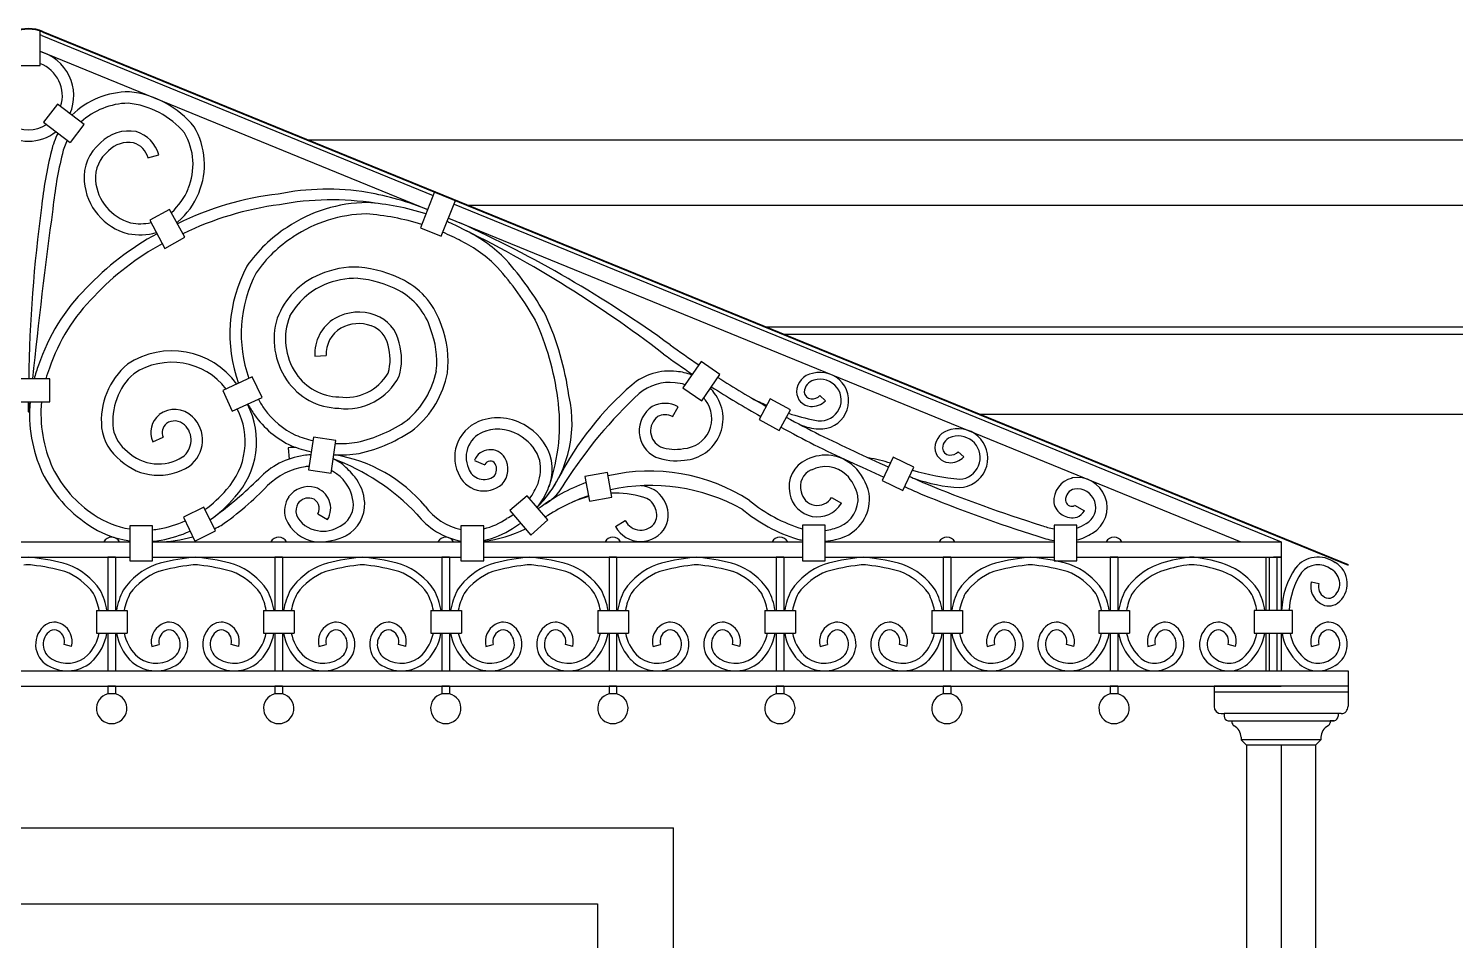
# Model space of a CAD drawing. Header units: millimetres. Extents: x 60 to 102290, y 34 to 65730.
# Drawn here: x 26625 to 28504, y 54474 to 55675 of the extents above; entities that cross this region are included whole.
import ezdxf

# ---------------------------------------------------------------- set-up
doc = ezdxf.new("R2010")
doc.units = ezdxf.units.MM

msp = doc.modelspace()

# ---------------------------------------------------------------- linework, layer by layer
at = {"ltscale": 4}
for p, q in [((26640.3, 55626.2), (26640.3, 55671.7)), ((26642.6, 55665.6), (27158, 55455)), ((26640.3, 55644.9), (27150.7, 55436.4)), ((26610.3, 55626.2), (26640.3, 55626.2)), ((26663.3, 55575.4), (26645.1, 55551.5)), ((26698.3, 55548.5), (26663.3, 55575.4)), ((26645.1, 55551.5), (26680.2, 55524.8)), ((26680.3, 55524.8), (26698.3, 55548.5)), ((26782.5, 55504.5), (26796.9, 55508.4)), ((27159.8, 55459.7), (27141.4, 55412.3)), ((27187.5, 55448.3), (27159.8, 55459.7)), ((27168.7, 55401.4), (27187.5, 55448.3)), ((27185.7, 55443.7), (28274.8, 54998.7)), ((26811, 55436.7), (26784.8, 55422.6)), ((26784.8, 55422.6), (26804.5, 55385.3)), ((26831, 55399.9), (26811, 55436.7)), ((27178.2, 55425.1), (28221.9, 54998.7)), ((26804.5, 55385.3), (26831, 55399.9)), ((27141.4, 55412.3), (27168.7, 55401.4)), ((27002.4, 55243.2), (27017.3, 55244.1)), ((27511, 55236.3), (27487, 55201.7)), ((27535.6, 55219.3), (27511, 55236.3)), ((26653.2, 55213.4), (26597.2, 55213.4)), ((26653.2, 55183.4), (26653.2, 55213.4)), ((26919.8, 55216), (26881, 55197.9)), ((26932.8, 55188.7), (26919.8, 55216)), ((27511.7, 55184.7), (27535.6, 55219.3)), ((26881, 55197.9), (26893.5, 55170.9)), ((27487, 55201.7), (27511.7, 55184.7)), ((26597.2, 55183.4), (26653.2, 55183.4)), ((26893.5, 55170.9), (26932.8, 55188.7)), ((27473.4, 55163.6), (27480.6, 55176.8)), ((27602.1, 55187.1), (27587.3, 55159.7)), ((27628.5, 55172.8), (27602.1, 55187.1)), ((27667.5, 55191.5), (27674.7, 55184.6)), ((26625.3, 55170), (26624.7, 55170)), ((26625.3, 55170), (26625.9, 55170)), ((27587.3, 55159.7), (27613.6, 55145.5)), ((27613.6, 55145.5), (27628.5, 55172.8)), ((26788.7, 55130.6), (26802.5, 55136.7)), ((27000.4, 55136.8), (26993.9, 55093.6)), ((27030.1, 55132.4), (27000.4, 55136.8)), ((26967.3, 55122.8), (26968.4, 55107.8)), ((27023.6, 55089.2), (27030.1, 55132.4)), ((27212.3, 55106.1), (27226.1, 55100.4)), ((27764.1, 55110.2), (27749.4, 55079.4)), ((27791.2, 55097.3), (27764.1, 55110.2)), ((27849.6, 55117.5), (27856.8, 55110.6)), ((26993.9, 55093.6), (27023.6, 55089.2)), ((27387.5, 55090.1), (27358, 55084.8)), ((27358, 55084.8), (27363.8, 55052.2)), ((27393.3, 55057.5), (27387.5, 55090.1)), ((27776.5, 55066.5), (27791.2, 55097.3)), ((27749.4, 55079.4), (27776.5, 55066.5)), ((26856, 55044.3), (26829.2, 55031.3)), ((26871.4, 55013.1), (26856, 55044.3)), ((27281.8, 55059.3), (27259.2, 55039.9)), ((27309.2, 55027.6), (27281.8, 55059.3)), ((27363.8, 55052.2), (27393.3, 55057.5)), ((27682.8, 55057.3), (27695.7, 55049.6)), ((28002.7, 55046.9), (28015.7, 55039.4)), ((26829.2, 55031.3), (26844.3, 54999.6)), ((27006.2, 55035.8), (27019, 55028)), ((27259.2, 55039.9), (27286.5, 55007.7)), ((27286.5, 55007.7), (27309.2, 55027.6)), ((27398.3, 55019), (27411, 55026.8)), ((26758.5, 55019.8), (26758.5, 54973.7)), ((26788.5, 55019.8), (26758.5, 55019.8)), ((26788.5, 54973.7), (26788.5, 55019.8)), ((26844.3, 54999.6), (26871.4, 55013.1)), ((27194.7, 55019.8), (27194.7, 54973.7)), ((27224.7, 55019.8), (27194.7, 55019.8)), ((27224.7, 54973.7), (27224.7, 55019.8)), ((27644.4, 55020.9), (27644.4, 54973.8)), ((27674.4, 55020.9), (27644.4, 55020.9)), ((27674.4, 54973.8), (27674.4, 55020.9)), ((27975.7, 55020.8), (27975.7, 54973.7)), ((28005.7, 55020.8), (27975.7, 55020.8)), ((28005.7, 54973.7), (28005.7, 55020.8)), ((26492, 54998.7), (26758.5, 54998.7)), ((26788.5, 54998.7), (27194.7, 54998.7)), ((27224.7, 54998.7), (27644.6, 54998.7)), ((27674.4, 54998.7), (27975.7, 54998.7)), ((28005.7, 54998.7), (28274.8, 54998.7)), ((28274.8, 54998.7), (28274.8, 54978.7)), ((26492, 54978.7), (26758.5, 54978.7)), ((26758.5, 54973.7), (26788.5, 54973.7)), ((26788.5, 54978.7), (27194.7, 54978.7)), ((27194.7, 54973.7), (27224.7, 54973.7)), ((27224.7, 54978.7), (27644.6, 54978.7)), ((27644.4, 54973.8), (27674.4, 54973.8)), ((27674.4, 54978.7), (27975.7, 54978.7)), ((27975.7, 54973.7), (28005.7, 54973.7)), ((28005.7, 54978.7), (28274.8, 54978.7)), ((28259.6, 54908.3), (28259.6, 54978.7)), ((28269.8, 54908.3), (28269.8, 54978.7)), ((28362.9, 54968.1), (28362.9, 54968.9)), ((28314.6, 54946.3), (28324.3, 54943.9)), ((26714.8, 54908.3), (26755.2, 54908.3)), ((26714.8, 54908.3), (26714.8, 54878.3)), ((26755.2, 54908.3), (26755.2, 54878.3)), ((26934.8, 54908.3), (26934.8, 54878.3)), ((26934.8, 54908.3), (26975.2, 54908.3)), ((26975.2, 54908.3), (26975.2, 54878.3)), ((27154.8, 54908.3), (27154.8, 54878.3)), ((27154.8, 54908.3), (27195.2, 54908.3)), ((27195.2, 54908.3), (27195.2, 54878.3)), ((27374.8, 54908.3), (27374.8, 54878.3)), ((27374.8, 54908.3), (27415.2, 54908.3)), ((27415.2, 54908.3), (27415.2, 54878.3)), ((27594.8, 54908.3), (27594.8, 54878.3)), ((27594.8, 54908.3), (27635.2, 54908.3)), ((27635.2, 54908.3), (27635.2, 54878.3)), ((27814.8, 54908.3), (27814.8, 54878.3)), ((27814.8, 54908.3), (27855.2, 54908.3)), ((27855.2, 54908.3), (27855.2, 54878.3)), ((28034.9, 54908.3), (28034.9, 54878.3)), ((28034.9, 54908.3), (28075.2, 54908.3)), ((28075.2, 54908.3), (28075.2, 54878.3)), ((28289.8, 54908.3), (28239.5, 54908.3)), ((28239.5, 54908.3), (28239.5, 54878.3)), ((28289.8, 54878.3), (28289.8, 54908.3)), ((26714.8, 54878.3), (26755.2, 54878.3)), ((26934.8, 54878.3), (26975.2, 54878.3)), ((27154.8, 54878.3), (27195.2, 54878.3)), ((27374.8, 54878.3), (27415.2, 54878.3)), ((27594.8, 54878.3), (27635.2, 54878.3)), ((27814.8, 54878.3), (27855.2, 54878.3)), ((28034.9, 54878.3), (28075.2, 54878.3)), ((28239.5, 54878.3), (28289.8, 54878.3)), ((28259.6, 54828.7), (28259.6, 54878.3)), ((28269.8, 54828.7), (28269.8, 54878.3)), ((26681.9, 54861.1), (26672.2, 54863.5)), ((26787.6, 54861.1), (26797.3, 54863.5)), ((26901.9, 54861.1), (26892.2, 54863.5)), ((27007.6, 54861.1), (27017.3, 54863.5)), ((27121.9, 54861.1), (27112.2, 54863.5)), ((27227.6, 54861.1), (27237.3, 54863.5)), ((27341.9, 54861.1), (27332.2, 54863.5)), ((27447.6, 54861.1), (27457.3, 54863.5)), ((27561.9, 54861.1), (27552.2, 54863.5)), ((27667.6, 54861.1), (27677.3, 54863.5)), ((27781.9, 54861.1), (27772.2, 54863.5)), ((27887.6, 54861.1), (27897.3, 54863.5)), ((28001.9, 54861.1), (27992.2, 54863.5)), ((28099.4, 54861.1), (28109.1, 54863.5)), ((28214.9, 54861.1), (28205.2, 54863.5)), ((28314.6, 54861.1), (28324.3, 54863.5)), ((28186.6, 54801.2), (28295.7, 54801.2)), ((28295.7, 54801.2), (28362.9, 54801.2)), ((28337, 54772.5), (28199.6, 54772.5)), ((28210.1, 54763.1), (28344.5, 54763.1)), ((28349.9, 54772.5), (28337, 54772.5)), ((28327.3, 54737.8), (28222.2, 54737.8)), ((28320.1, 54730.9), (28229.4, 54730.9)), ((28274.7, 54730.9), (28274.8, 54436.7)), ((28327.3, 54737.8), (28323.5, 54737.8))]:
    msp.add_line(p, q, dxfattribs=at)
at = {"ltscale": 100}
for p, q in [((26644.2, 55671.2), (28362.9, 54968.9)), ((26644.2, 55670.3), (28362.9, 54968.1)), ((26993.9, 55528.3), (30983.8, 55528.3)), ((27205, 55442.1), (30983.8, 55442.1)), ((27596.6, 55282.1), (30983.8, 55282.1)), ((27596.6, 55282.1), (30983.8, 55282.1)), ((30983.8, 55272), (27621.1, 55272)), ((27878.1, 55167), (30983.8, 55167)), ((24886.6, 54828.7), (28362.9, 54828.7)), ((28362.9, 54828.7), (28362.9, 54808.7)), ((24974.7, 54808.7), (28274.8, 54808.7)), ((28362.9, 54808.7), (28186.6, 54808.7)), ((28186.6, 54808.7), (28186.6, 54782.2)), ((28362.9, 54808.7), (28362.9, 54782.2)), ((28195.8, 54772.5), (28199.6, 54772.5)), ((28199.6, 54772.5), (28199.6, 54769)), ((28204.8, 54763.1), (28210.1, 54763.1)), ((28210.1, 54763.1), (28210.1, 54760.5)), ((28344.7, 54763.1), (28339.4, 54763.1)), ((28339.4, 54763.1), (28339.4, 54760.5)), ((28344.7, 54763.1), (28344.5, 54763.1)), ((28353.7, 54772.5), (28349.9, 54772.5)), ((28349.9, 54772.5), (28349.9, 54769)), ((28222.2, 54741.3), (28222.2, 54737.8)), ((28222.2, 54739.6), (28222.2, 54737.8)), ((28222.2, 54737.8), (28229.4, 54730.9)), ((28229.4, 54730.9), (28229.4, 54431.4)), ((28327.3, 54737.8), (28320.1, 54730.9)), ((28320.1, 54730.9), (28320.1, 54431.4)), ((28327.3, 54741.3), (28327.3, 54737.8)), ((28327.3, 54739.6), (28327.3, 54737.8)), ((25774.7, 54622), (27474.7, 54622)), ((27474.7, 52122), (27474.7, 54622))]:
    msp.add_line(p, q, dxfattribs=at)
at = {"ltscale": 4, "extrusion": (1, 0, 0)}
for p, q in [((26729.7, 54978.7), (26729.7, 54908.3)), ((26739.7, 54978.7), (26739.7, 54908.3)), ((26949.7, 54978.7), (26949.7, 54908.3)), ((26959.7, 54978.7), (26959.7, 54908.3)), ((27169.7, 54978.7), (27169.7, 54908.3)), ((27179.7, 54978.7), (27179.7, 54908.3)), ((27389.7, 54978.7), (27389.7, 54908.3)), ((27399.7, 54978.7), (27399.7, 54908.3)), ((27609.7, 54978.7), (27609.7, 54908.3)), ((27619.7, 54978.7), (27619.7, 54908.3)), ((27829.7, 54978.7), (27829.7, 54908.3)), ((27839.7, 54978.7), (27839.7, 54908.3)), ((28049.8, 54978.7), (28049.8, 54908.3)), ((28059.8, 54978.7), (28059.8, 54908.3)), ((28254.8, 54978.7), (28254.8, 54917.9)), ((28274.8, 54978.7), (28274.8, 54917.9)), ((28254.8, 54917.9), (28254.8, 54908.3)), ((28274.8, 54917.9), (28274.8, 54908.3)), ((26729.7, 54878.3), (26729.7, 54828.7)), ((26739.7, 54878.3), (26739.7, 54828.7)), ((26949.7, 54878.3), (26949.7, 54828.7)), ((26959.7, 54878.3), (26959.7, 54828.7)), ((27169.7, 54878.3), (27169.7, 54828.7)), ((27179.7, 54878.3), (27179.7, 54828.7)), ((27389.7, 54878.3), (27389.7, 54828.7)), ((27399.7, 54878.3), (27399.7, 54828.7)), ((27609.7, 54878.3), (27609.7, 54828.7)), ((27619.7, 54878.3), (27619.7, 54828.7)), ((27829.7, 54878.3), (27829.7, 54828.7)), ((27839.7, 54878.3), (27839.7, 54828.7)), ((28049.8, 54878.3), (28049.8, 54828.7)), ((28059.8, 54878.3), (28059.8, 54828.7)), ((28254.8, 54878.3), (28254.8, 54828.7)), ((28274.8, 54878.3), (28274.8, 54828.7)), ((26729.7, 54808.7), (26729.7, 54798.7)), ((26739.7, 54808.7), (26739.7, 54798.7)), ((26949.7, 54808.7), (26949.7, 54798.7)), ((26959.7, 54808.7), (26959.7, 54798.7))]:
    msp.add_line(p, q, dxfattribs=at)
at = {"ltscale": 4, "extrusion": (0, 1, 0)}
for p, q in [((26739.7, 54978.7), (26729.7, 54978.7)), ((26959.7, 54978.7), (26949.7, 54978.7)), ((27179.7, 54978.7), (27169.7, 54978.7)), ((27399.7, 54978.7), (27389.7, 54978.7)), ((27619.7, 54978.7), (27609.7, 54978.7)), ((27839.7, 54978.7), (27829.7, 54978.7)), ((28059.8, 54978.7), (28049.8, 54978.7)), ((28274.8, 54978.7), (28264.8, 54978.7)), ((26739.7, 54808.7), (26729.7, 54808.7)), ((26739.7, 54798.7), (26729.7, 54798.7)), ((26959.7, 54808.7), (26949.7, 54808.7)), ((26959.7, 54798.7), (26949.7, 54798.7))]:
    msp.add_line(p, q, dxfattribs=at)
at = {"ltscale": 50}
for p, q in [((25874.7, 54522), (27374.7, 54522)), ((27374.7, 54522), (27374.7, 52122))]:
    msp.add_line(p, q, dxfattribs=at)
at = {"ltscale": 4, "extrusion": (1, 0, 0)}
for elevation in [27169.7, 27179.7, 27389.7, 27399.7, 27609.7, 27619.7, 27829.7, 27839.7, 28049.8, 28059.8]:
    msp.add_lwpolyline([(54808.7, 0), (54798.7, 0)], dxfattribs=dict(at, elevation=elevation))
at = {"ltscale": 4, "extrusion": (0, 1, 0)}
for points, elevation in [([(-27179.7, 0), (-27169.7, 0)], 54808.7), ([(-27179.7, 0), (-27169.7, 0)], 54798.7), ([(-27399.7, 0), (-27389.7, 0)], 54808.7), ([(-27399.7, 0), (-27389.7, 0)], 54798.7), ([(-27619.7, 0), (-27609.7, 0)], 54808.7), ([(-27619.7, 0), (-27609.7, 0)], 54798.7), ([(-27839.7, 0), (-27829.7, 0)], 54808.7), ([(-27839.7, 0), (-27829.7, 0)], 54798.7), ([(-28059.8, 0), (-28049.8, 0)], 54808.7), ([(-28059.8, 0), (-28049.8, 0)], 54798.7)]:
    msp.add_lwpolyline(points, dxfattribs=dict(at, elevation=elevation))
at = {"ltscale": 100}
for centre, radius, start, end in [((26625.3, 55624.9), 50, 67.7756, 112.2244), ((26625.3, 55624), 50, 67.7756, 112.2244), ((28196, 54781.9), 9.45, 179.9416, 268.5442), ((28353.5, 54781.9), 9.45, 271.4558, 1.4868), ((28205.6, 54769), 5.97, 180, 263.0736), ((28343.9, 54769), 5.97, 276.9264, 0), ((28353.5, 54781.9), 9.45, 271.4558, 284.7181), ((28216.2, 54761.8), 6.28, 192.1269, 237.7345), ((28204.3, 54740.8), 17.9, 1.7066, 61.3156), ((28345.2, 54740.8), 17.9, 118.6844, 178.2934), ((28345.2, 54740.8), 17.9, 118.6844, 178.2934), ((28333.3, 54761.8), 6.28, 302.2703, 347.8778), ((28333.3, 54761.8), 6.28, 302.2655, 304.8377)]:
    msp.add_arc(centre, radius, start, end, dxfattribs=at)
at = {"ltscale": 4}
for centre, radius, start, end in [((26624.7, 55618.9), 50, 69.1116, 71.8919), ((26624.7, 55586.5), 60, 336.6515, 74.9887), ((26624.7, 55586.5), 45, 341.517, 69.7971), ((26758.1, 55482.1), 109.4, 90.1139, 133.9647), ((26744.5, 55464.4), 127.9, 39.3805, 83.9522), ((26758.5, 55481.5), 95.1, 91.3269, 132.5237), ((26744.2, 55463.5), 113.8, 40.5432, 83.864), ((26624.7, 55586.5), 60, 232.8493, 307.7988), ((26624.7, 55586.5), 45, 238.2514, 302.6388), ((26745.7, 55493.4), 92.6, 151.8134, 167.3231), ((26757.3, 55488), 52, 79.4119, 135.9703), ((26754.5, 55497), 43.9, 15.0616, 73.7188), ((26759.3, 55495.9), 82.5, 337.2633, 30.2418), ((26759.4, 55495.9), 97.5, 337.256, 30.5992), ((27164.6, 55386.7), 524.9, 166.0012, 174.2802), ((26745.7, 55493.4), 77.7, 153.5828, 167.5702), ((26757.6, 55478.4), 59.3, 129.4987, 184.7399), ((26758.1, 55478.3), 44.8, 127.7777, 184.5804), ((26757.2, 55488.2), 36.8, 80.4299, 136.0336), ((26754.7, 55497), 28.8, 14.9809, 72.5002), ((27164.6, 55386.7), 509.9, 166.0012, 174.2802), ((26776.3, 55480), 63.1, 184.7411, 254.5867), ((26776.2, 55479.9), 78, 184.7235, 255.2927), ((26755.7, 55496.8), 86.3, 311.8649, 337.6088), ((26998.2, 55061.2), 398, 96.355, 116.3869), ((26755.7, 55496.8), 101.3, 310.8806, 337.5574), ((27018.9, 55135.1), 328.2, 80.795, 101.3919), ((26999.1, 55055.4), 410, 68.2951, 79.8405), ((28486.8, 55187), 1861.6, 172.2189, 179.186), ((27010.1, 55031.1), 415.3, 97.534, 115.9304), ((27024.6, 55072.3), 376.9, 81.304, 100.5583), ((27072.9, 55254.3), 191.4, 90.5636, 124.038), ((27046, 55107.7), 339, 72.3873, 85.7669), ((34058, 54434), 7468.5, 172.28168, 174.0092), ((26772.7, 55481.2), 63.4, 258.0776, 282.6476), ((26771.4, 55486.3), 83.1, 306.1897, 307.4243), ((27072.8, 55254.5), 176.2, 90.9391, 124.1448), ((27046.9, 55110.4), 321.1, 72.5659, 85.8939), ((27042, 55099.1), 348.5, 66.4372, 67.3106), ((26511.7, 54016.7), 1553.5, 52.3132, 64.4675), ((26527.5, 53952.8), 1610.3, 54.1666, 65.5823), ((26968.9, 55081.1), 367.5, 118.3487, 136.7771), ((26771.4, 55486.3), 83.1, 259.615, 285.4037), ((27066.1, 55255.9), 186.4, 122.5589, 145.3595), ((27066.1, 55255.9), 171.4, 122.5342, 145.3969), ((26921.3, 54854.9), 605.5, 63.1113, 65.6677), ((27114.3, 55233.9), 195.3, 44.4236, 63.3326), ((26969.1, 55080.7), 353, 118.3741, 136.8766), ((27117.1, 55237.1), 176.1, 44.3717, 63.6769), ((26943.5, 55093.9), 415.8, 29.1964, 41.7158), ((27080.6, 55272.2), 190.3, 151.9095, 199.8806), ((27080.6, 55272.5), 175.3, 152.5646, 199.5066), ((27048, 55256.6), 102.2, 112.6588, 158.9574), ((27056.7, 55238.7), 122.1, 88.3759, 113.1816), ((27056.9, 55237.8), 108.1, 89.0726, 113.1289), ((27044.3, 55197), 149.5, 62.6366, 84.4737), ((27044.3, 55197), 164.5, 62.5468, 84.4755), ((26940.6, 55091.7), 404.4, 29.4554, 41.6071), ((26882.4, 55150.3), 257.2, 134.8156, 161.5896), ((27053, 55249.2), 96.1, 113.6549, 150.9002), ((27072.1, 55253.7), 86.4, 17.1954, 61.7051), ((27072.1, 55253.7), 101.4, 17.1954, 61.7051), ((26885.8, 55147.6), 246.5, 134.9911, 161.0481), ((27045.5, 55266), 96.9, 163.5989, 213.8686), ((27046.3, 55266.3), 82.7, 159, 213.7542), ((27056.7, 55246.4), 54.5, 121.0272, 183.3555), ((27060, 55236.9), 64.4, 70.2417, 119.139), ((27064.9, 55250.9), 49.5, 11.6617, 70.027), ((26961.6, 55140), 363.8, 7.6066, 24.4423), ((26963.7, 55140.8), 376.5, 7.7174, 24.4689), ((27056.7, 55246.4), 39.5, 121.0272, 183.3555), ((27060, 55236.8), 49.4, 70.3229, 118.5223), ((27064.9, 55250.9), 34.5, 11.6617, 70.027), ((27043.7, 55235.7), 119.1, 354.2924, 21.4616), ((27045.5, 55236), 132.3, 353.4229, 21.1435), ((26813.7, 55144.8), 105.5, 35.7712, 123.5324), ((27037, 55239.3), 64.4, 343.5309, 16.7563), ((27037.6, 55239.2), 78.8, 343.454, 15.9768), ((28214.9, 56281.2), 1265.3, 233.9444, 236.0272), ((26810.3, 55166.6), 183.8, 159.3254, 165.2465), ((26818.3, 55158.4), 97.3, 130.1966, 185.5185), ((26813.8, 55144.6), 90.7, 37.6927, 123.4699), ((28214.9, 56281.2), 1280.3, 233.9444, 236.019), ((26812.2, 55167.1), 170.7, 159.2026, 164.228), ((26818.9, 55158.2), 82.9, 131.6742, 187.3123), ((27034.8, 55258.6), 83.8, 213.7433, 269.3549), ((27034.8, 55258.6), 68.8, 213.7433, 269.3549), ((27043.5, 55252.3), 78.2, 262.9212, 333.0034), ((27043.1, 55253.5), 64.4, 261.9152, 329.7803), ((27049.6, 55246.9), 115, 310.1504, 348.4408), ((27049.6, 55246.9), 130, 310.1504, 348.4408), ((27469, 55148.4), 75.3, 82.5937, 130.8515), ((27473.9, 55157.1), 66.2, 68.1059, 85.8589), ((28214.9, 56281.2), 1265.3, 237.3847, 240.754), ((27662.1, 55195.4), 25.6, 99.6805, 177.5885), ((27668, 55184.7), 37.3, 266.4082, 105.78), ((27668, 55185.5), 27.4, 254.8934, 108.088), ((27690.4, 54893), 413.3, 130.912, 152.6445), ((27829.1, 54760.6), 589.5, 132.677, 147.5505), ((27469, 55148.4), 60.3, 82.5937, 130.8515), ((27473.8, 55157), 51.3, 71.8715, 86.7077), ((27485.1, 55161), 54.8, 274.0657, 37.8854), ((27473.9, 55157.1), 66.2, 33.5687, 41.9352), ((28214.9, 56281.2), 1280.3, 237.3606, 240.7631), ((27656.5, 55196.9), 19.9, 181.2531, 265.5833), ((27663.8, 55194.8), 17.3, 104.4452, 175.5891), ((27656.6, 55197), 10, 185.4103, 265.384), ((28486.8, 55187), 1861.6, 180.1093, 180.5217), ((24763.7, 55187), 1861.6, 359.4783, 359.8907), ((34058, 54434), 7468.5, 174.24057, 174.34388), ((26810.3, 55166.6), 183.8, 174.7534, 204.7033), ((26812.2, 55167.1), 170.7, 174.4895, 204.5303), ((26817.5, 55130.7), 108, 317.2579, 27.1761), ((27080.6, 55272.2), 190.3, 208.9248, 213.9277), ((27080.6, 55272.5), 175.3, 209.3869, 214.3396), ((27184.3, 55155.3), 156.7, 315.9731, 13.3005), ((27077.6, 55153.5), 247, 340.6931, 8.0697), ((27467.6, 55145), 38.2, 123.3743, 244.5506), ((27463.4, 55145.6), 35.6, 61.1764, 118.3657), ((27485.6, 55161), 39.4, 272.9713, 38.1222), ((27473.8, 55157), 51.3, 33.601, 37.9245), ((27724, 55473.7), 321, 242.9206, 246.8019), ((27656.9, 55201.7), 24.6, 265.5186, 316.1838), ((27656.9, 55201.7), 14.6, 265.5186, 316.1838), ((26816.4, 55142.8), 30.2, 129.0692, 203.8572), ((26817.6, 55139.4), 33.7, 45.9145, 127.0255), ((26817.6, 55139.3), 18.7, 45.9374, 125.2824), ((26811.8, 55132.8), 42.5, 306.5347, 46.4564), ((26817.5, 55130.7), 93, 317.2579, 27.6361), ((27026.1, 55240.2), 127.3, 215.616, 244.5602), ((27026, 55239.7), 111.8, 216.2141, 243.936), ((27017.9, 55310.3), 184.7, 282.5892, 304.9809), ((27237.4, 55110.2), 50.9, 106.6832, 204.0016), ((27243.3, 55092.9), 69.2, 53.8055, 107.268), ((27467.7, 55145), 23.3, 126.865, 244.4684), ((27463.4, 55145.6), 20.6, 61.1764, 118.3657), ((30102.3, 59819.1), 5275.2, 241.9674, 242.5049), ((27724, 55473.7), 321, 252.2058, 258.6542), ((26785, 55157.1), 64.1, 187.2534, 232.8591), ((26785.9, 55158), 50.4, 191.7723, 232.6532), ((26816.4, 55142.8), 15.2, 129.0692, 203.8572), ((26811.8, 55132.8), 27.5, 306.536, 46.7366), ((27034.3, 55282.3), 154.1, 248.1345, 257.0485), ((27018.7, 55308.3), 197.5, 282.2532, 305.5228), ((27237.4, 55110.2), 35.9, 106.4415, 204.0004), ((27243.3, 55092.9), 54.2, 53.8055, 107.268), ((27246.3, 55090.7), 54.3, 16.0675, 57.7088), ((27246.2, 55090.6), 69.5, 12.6286, 56.8545), ((30002.5, 59629.7), 5076, 241.9551, 242.5166), ((27668.4, 55213.3), 65.9, 245.506, 267.6204), ((29918.1, 59854), 5224.2, 244.4734, 245.5761), ((27844.3, 55121.4), 25.6, 99.6805, 177.5885), ((27845.1, 55121.1), 16.4, 102.3406, 176.6022), ((27849.7, 55109), 38.8, 272.1649, 104.4777), ((27849.8, 55109.7), 28.6, 273.9358, 106.7734), ((26796.3, 55160.4), 59, 226.012, 302.6295), ((26977.5, 54946), 177.1, 90.0748, 93.2983), ((27034.3, 55282.3), 169.1, 248.2023, 257.4391), ((27034.3, 55282.3), 154.1, 268.2234, 278.9082), ((27233.3, 55097.5), 22.7, 31.8243, 157.6173), ((27476.8, 55177.2), 56.6, 250.2009, 281.0259), ((29891.1, 59795), 5174.2, 244.4559, 245.5752), ((27838.7, 55122.9), 19.9, 181.2531, 265.5833), ((27838.7, 55123), 10, 185.4103, 265.384), ((26796.4, 55160.1), 73.7, 227.2073, 303.519), ((27001.2, 55013.5), 99.9, 97.8779, 136.7679), ((26999.3, 55045.5), 68, 92.0197, 99.9825), ((26924.2, 54832.8), 293.6, 43.6362, 69.6156), ((26999.3, 55045.5), 68, 54.3464, 66.515), ((27034.3, 55282.3), 169.1, 267.6201, 278.9599), ((26996.6, 54918.9), 197, 40.0296, 80.4952), ((26916.4, 54964.5), 183.2, 40.9494, 48.0327), ((27233.3, 55097.5), 7.74, 31.8243, 157.6173), ((27226.9, 55094.6), 14.7, 321.0332, 28.1551), ((27226.9, 55094.6), 29.7, 317.5774, 30.075), ((27242.4, 55095), 57.1, 340.3039, 10.8799), ((27251.4, 55094.6), 63.5, 342.725, 10.1014), ((27478, 55181.2), 75.7, 249.2323, 278.392), ((27665.3, 55071.7), 38.6, 113.0399, 194.2135), ((27674.7, 55057.6), 55.3, 47.2436, 116.2623), ((27643, 54683.2), 435.4, 74.3494, 78.2818), ((27839.1, 55127.6), 24.6, 265.5186, 316.1838), ((27839.1, 55127.6), 14.6, 265.5186, 316.1838), ((26801.9, 55168.9), 177.2, 206.4912, 236.1506), ((26802, 55168.9), 162.3, 206.6248, 236.0859), ((26566.1, 55446.7), 514.1, 306.2056, 314.8051), ((27002.5, 55009.5), 89, 98.4562, 134.696), ((26999.2, 55045), 53.5, 94.9418, 100.615), ((26999.2, 55045), 53.5, 55.7286, 62.3271), ((27014.5, 55061), 31.8, 35.2642, 62.2593), ((27006.7, 55046.5), 61.3, 3.6542, 38.402), ((27225.1, 55102.3), 36.5, 200.4239, 310.6328), ((27225.1, 55102.3), 21.5, 198.1005, 308.0159), ((27184.3, 55155.3), 156.7, 315.9731, 332.4864), ((27443.4, 54850.7), 241.3, 57.0674, 103.2126), ((27665.4, 55071.6), 23.8, 113.1164, 196.6246), ((27674.7, 55057.5), 40.4, 47.2715, 117.3308), ((27661, 55046.3), 58, 12.8571, 44.8908), ((27661.1, 55046.3), 72.9, 12.8439, 45.421), ((29918.1, 59854), 5224.2, 245.9048, 246.1487), ((27882.5, 55410.7), 330.9, 253.6186, 264.6667), ((27863.4, 55285.1), 215.2, 250.5769, 266.7469), ((28006.7, 55052.4), 31.3, 103.4644, 183.8842), ((28006.3, 55044.1), 39.4, 300.6187, 100.1182), ((26769.7, 55164.8), 151.5, 305.407, 320.0392), ((26647.4, 55351.8), 404.2, 304.9265, 316.3429), ((26994.1, 55039.2), 32.3, 74.809, 144.6139), ((26994.4, 55042.9), 28.7, 328.9264, 73.5819), ((26999.5, 55044.9), 53.6, 2.5745, 40.068), ((27213.5, 55108), 88.7, 323.7736, 338.717), ((27213.5, 55108), 103.7, 321.8882, 341.9114), ((27443.4, 54850.7), 241.3, 110.3884, 127.4848), ((27268.8, 55109.1), 70.7, 301.6713, 332.8743), ((27444, 54822.6), 250.4, 61.1013, 102.0891), ((27397.2, 54927.1), 135.8, 74.0988, 92.05), ((27429.1, 55034.2), 38.5, 335.9356, 86.2691), ((27664.1, 55068.5), 36.8, 189.9103, 329.1332), ((27664.1, 55068.5), 21.8, 189.9103, 329.1332), ((27678.1, 55055.4), 54.6, 295.3811, 7.5239), ((29891.1, 59795), 5174.2, 245.9071, 246.1624), ((28539.7, 56864.8), 1948.6, 247.6889, 252.5264), ((28539.7, 56864.8), 1933.6, 247.6889, 252.5264), ((28005.6, 55053.9), 14.7, 100.8618, 182.6216), ((28006.2, 55044.1), 24.4, 299.4281, 97.9305), ((26770.3, 55163.3), 164.9, 304.6858, 319.9323), ((26996.6, 55039.3), 34.3, 147.1501, 195.9185), ((26996.8, 55039.3), 19.5, 149.405, 194.3454), ((26994.1, 55039.2), 17.3, 75.9233, 144.6038), ((26994.4, 55042.9), 13.7, 328.9264, 73.5819), ((27020.7, 55048.3), 32.4, 297.0611, 358.2756), ((27020.7, 55048.3), 47.3, 299.0769, 2.5527), ((27211.3, 55092.5), 79.1, 216.3103, 257.9408), ((27444, 54822.6), 250.4, 108.9863, 123.4615), ((27397.2, 54927.1), 135.8, 104.7309, 114.3494), ((27428.1, 55034.2), 24.4, 337.0218, 74.9032), ((27703.6, 55209.4), 202.5, 230.4439, 252.9862), ((27677.6, 55055.6), 40.1, 293.4878, 5.0758), ((27999.8, 55055.5), 25, 192.1375, 284.4181), ((27999.2, 55053.9), 8.3, 184.9107, 285.1413), ((28001.2, 55047.4), 1.57, 277.5393, 341.6508), ((26777.3, 55132.6), 118.4, 236.188, 260.8611), ((26769.7, 55164.8), 151.5, 280.7022, 294.0801), ((27010.5, 55049), 50.7, 202.1488, 262.2237), ((27010.9, 55049.4), 36.2, 204.2773, 261.8228), ((27211.2, 55092.1), 93.7, 217.2681, 259.8777), ((27203.9, 55103.4), 89.9, 283.3821, 304.862), ((27213.5, 55108), 88.7, 298.1143, 304.372), ((27431.4, 55037), 22.8, 206.6329, 327.0904), ((27701.1, 55205.8), 213.1, 230.2976, 252.7234), ((27999.8, 55048.7), 18.4, 289.9942, 329.7622), ((26776, 55126.4), 127.5, 235.1938, 262.1215), ((26734.7, 54993.5), 11.5, 26.6879, 153.3121), ((26777.3, 55132.6), 118.4, 275.4228, 279.67), ((26792.4, 55180.6), 181.9, 270.7917, 285.6819), ((26770.3, 55163.3), 164.9, 280.2811, 294.2137), ((26791.9, 55183), 184.3, 295.0569, 298.1456), ((26954.7, 54993.5), 11.5, 26.6879, 153.3121), ((27007.2, 55083.7), 85, 267.6615, 295.4432), ((27013.3, 55053), 40.2, 259.1781, 303.4266), ((27174.7, 54993.5), 11.5, 26.6879, 153.3121), ((27204.1, 55102.3), 103.8, 281.46, 304.1508), ((27199.6, 55181.9), 184.4, 277.8183, 295.7195), ((27213.5, 55108), 103.7, 298.1143, 305.2325), ((27394.7, 54993.5), 11.5, 26.6879, 153.3121), ((27431.4, 55036.8), 37.6, 208.3413, 330.9058), ((27614.7, 54993.5), 11.5, 26.6879, 153.3121), ((27665.9, 55120.1), 106.5, 258.2952, 258.3156), ((27664.9, 55090.1), 76.8, 277.0108, 291.9226), ((27664.3, 55101.1), 102, 275.6059, 291.3722), ((27834.7, 54993.5), 11.5, 26.6879, 153.3121), ((27998.4, 55126.8), 128.4, 250.0271, 259.7743), ((27999.2, 55129.4), 116.1, 249.8114, 258.3192), ((27988.1, 55069.6), 55.6, 288.3559, 302.7544), ((27988.1, 55069.6), 70.6, 284.3606, 302.7544), ((28054.8, 54993.5), 11.5, 26.6879, 153.3121), ((26776, 55126.4), 127.5, 275.6354, 280.7304), ((27664.6, 55117.6), 118.4, 256.9456, 260.1674), ((26624.7, 54918.4), 50, 83.3965, 96.6035), ((26624.7, 54928.4), 50, 83.7071, 96.2929), ((26599.1, 54696), 283.8, 74.1782, 83.7071), ((26598.4, 54691), 278.9, 74.5051, 83.3965), ((26643.5, 54882.8), 92.4, 34.5453, 69.0967), ((26826, 54882.8), 92.4, 110.9033, 145.4547), ((26870.4, 54696), 283.8, 96.2929, 105.8218), ((26871.1, 54691), 278.9, 96.6035, 105.4949), ((26844.7, 54918.4), 50, 83.3965, 96.6035), ((26844.7, 54928.4), 50, 83.7071, 96.2929), ((26819.1, 54696), 283.8, 74.1782, 83.7071), ((26818.4, 54691), 278.9, 74.5051, 83.3965), ((26863.5, 54882.8), 92.4, 34.5453, 69.0967), ((27046, 54882.8), 92.4, 110.9033, 145.4547), ((27090.4, 54696), 283.8, 96.2929, 105.8218), ((27091.1, 54691), 278.9, 96.6035, 105.4949), ((27064.7, 54918.4), 50, 83.3965, 96.6035), ((27064.7, 54928.4), 50, 83.7071, 96.2929), ((27039.1, 54696), 283.8, 74.1782, 83.7071), ((27038.4, 54691), 278.9, 74.5051, 83.3965), ((27083.5, 54882.8), 92.4, 34.5453, 69.0967), ((27266, 54882.8), 92.4, 110.9033, 145.4547), ((27310.4, 54696), 283.8, 96.2929, 105.8218), ((27311.1, 54691), 278.9, 96.6035, 105.4949), ((27284.7, 54918.4), 50, 83.3965, 96.6035), ((27284.7, 54928.4), 50, 83.7071, 96.2929), ((27259.1, 54696), 283.8, 74.1782, 83.7071), ((27258.4, 54691), 278.9, 74.5051, 83.3965), ((27303.5, 54882.8), 92.4, 34.5453, 69.0967), ((27486, 54882.8), 92.4, 110.9033, 145.4547), ((27530.4, 54696), 283.8, 96.2929, 105.8218), ((27531.1, 54691), 278.9, 96.6035, 105.4949), ((27504.7, 54918.4), 50, 83.3965, 96.6035), ((27504.7, 54928.4), 50, 83.7071, 96.2929), ((27479.1, 54696), 283.8, 74.1782, 83.7071), ((27478.4, 54691), 278.9, 74.5051, 83.3965), ((27523.5, 54882.8), 92.4, 34.5453, 69.0967), ((27706, 54882.8), 92.4, 110.9033, 145.4547), ((27750.4, 54696), 283.8, 96.2929, 105.8218), ((27751.1, 54691), 278.9, 96.6035, 105.4949), ((27724.7, 54918.4), 50, 83.3965, 96.6035), ((27724.7, 54928.4), 50, 83.7071, 96.2929), ((27699.1, 54696), 283.8, 74.1782, 83.7071), ((27698.4, 54691), 278.9, 74.5051, 83.3965), ((27743.5, 54882.8), 92.4, 34.5453, 69.0967), ((27926, 54882.8), 92.4, 110.9033, 145.4547), ((27970.4, 54696), 283.8, 96.2929, 105.8218), ((27971.1, 54691), 278.9, 96.6035, 105.4949), ((27944.7, 54918.4), 50, 83.3965, 96.6035), ((27944.7, 54928.4), 50, 83.7071, 96.2929), ((27919.1, 54696), 283.8, 74.1782, 83.7071), ((27918.4, 54691), 278.9, 74.5051, 83.3965), ((27963.5, 54882.8), 92.4, 34.5453, 69.0967), ((28145.8, 54882.8), 92.4, 110.9033, 145.4547), ((28182, 54766), 214.5, 98.3238, 108.8197), ((28183.1, 54762.6), 208.2, 99.0227, 108.7804), ((28157.1, 54918.6), 50, 82.3183, 97.6817), ((28157.1, 54928.7), 50, 82.8878, 97.1122), ((28132.3, 54766), 214.5, 71.1803, 81.6762), ((28131.2, 54762.8), 208, 71.2145, 80.9824), ((28168.5, 54882.8), 92.4, 34.5453, 69.0967), ((28323.5, 54940.6), 38, 53.7715, 141.5934), ((28323.5, 54940.6), 28, 51.4687, 140.8628), ((28330.1, 54943.7), 31.9, 305.9786, 60.1566), ((26643, 54881.8), 83.5, 35.7725, 68.9786), ((26826.5, 54881.8), 83.5, 111.0214, 144.2275), ((26863, 54881.8), 83.5, 35.7725, 68.9786), ((27046.5, 54881.8), 83.5, 111.0214, 144.2275), ((27083, 54881.8), 83.5, 35.7725, 68.9786), ((27266.5, 54881.8), 83.5, 111.0214, 144.2275), ((27303, 54881.8), 83.5, 35.7725, 68.9786), ((27486.5, 54881.8), 83.5, 111.0214, 144.2275), ((27523, 54881.8), 83.5, 35.7725, 68.9786), ((27706.5, 54881.8), 83.5, 111.0214, 144.2275), ((27743, 54881.8), 83.5, 35.7725, 68.9786), ((27926.5, 54881.8), 83.5, 111.0214, 144.2275), ((27963, 54881.8), 83.5, 35.7725, 68.9786), ((28145.8, 54882.7), 82.5, 111.1342, 145.4534), ((28168.5, 54882.7), 82.5, 34.5466, 68.8658), ((28381.7, 54904.8), 106.3, 145.953, 178.0951), ((28381.7, 54904.8), 96.3, 146.1948, 177.8963), ((28330.2, 54943.6), 21.8, 304.6993, 60.4193), ((26638, 54893.3), 81.7, 10.5759, 27.1451), ((26638, 54893.3), 91.7, 9.4118, 27.1451), ((26831.5, 54893.3), 91.7, 152.8549, 170.5882), ((26831.5, 54893.3), 81.7, 152.8549, 169.4241), ((26858, 54893.3), 81.7, 10.5759, 27.1451), ((26858, 54893.3), 91.7, 9.4118, 27.1451), ((27051.5, 54893.3), 91.7, 152.8549, 170.5882), ((27051.5, 54893.3), 81.7, 152.8549, 169.4241), ((27078, 54893.3), 81.7, 10.5759, 27.1451), ((27078, 54893.3), 91.7, 9.4118, 27.1451), ((27271.5, 54893.3), 91.7, 152.8549, 170.5882), ((27271.5, 54893.3), 81.7, 152.8549, 169.4241), ((27298, 54893.3), 81.7, 10.5759, 27.1451), ((27298, 54893.3), 91.7, 9.4118, 27.1451), ((27491.5, 54893.3), 91.7, 152.8549, 170.5882), ((27491.5, 54893.3), 81.7, 152.8549, 169.4241), ((27518, 54893.3), 81.7, 10.5759, 27.1451), ((27518, 54893.3), 91.7, 9.4118, 27.1451), ((27711.5, 54893.3), 91.7, 152.8549, 170.5882), ((27711.5, 54893.3), 81.7, 152.8549, 169.4241), ((27738, 54893.3), 81.7, 10.5759, 27.1451), ((27738, 54893.3), 91.7, 9.4118, 27.1451), ((27931.5, 54893.3), 91.7, 152.8549, 170.5882), ((27931.5, 54893.3), 81.7, 152.8549, 169.4241), ((27958, 54893.3), 81.7, 10.5759, 27.1451), ((27958, 54893.3), 91.7, 9.4118, 27.1451), ((28151.3, 54893.3), 91.7, 152.8549, 170.5882), ((28163, 54893.3), 91.7, 9.4118, 27.1451), ((28339.9, 54940), 26.1, 166.0421, 239.5614), ((28339.9, 54940), 16.1, 166.0421, 239.5614), ((28156.9, 54893.3), 86.9, 155.41, 170.0727), ((28157.4, 54893.3), 86.9, 9.9273, 24.59), ((28337.5, 54934.9), 20.5, 238.198, 303.7171), ((28337.5, 54935.2), 10.8, 237.4224, 298.0161), ((26659, 54872.4), 20.5, 58.198, 123.7171), ((26810.5, 54872.4), 20.5, 56.2829, 121.802), ((26879, 54872.4), 20.5, 58.198, 123.7171), ((27030.5, 54872.4), 20.5, 56.2829, 121.802), ((27099, 54872.4), 20.5, 58.198, 123.7171), ((27250.5, 54872.4), 20.5, 56.2829, 121.802), ((27319, 54872.4), 20.5, 58.198, 123.7171), ((27470.5, 54872.4), 20.5, 56.2829, 121.802), ((27539, 54872.4), 20.5, 58.198, 123.7171), ((27690.5, 54872.4), 20.5, 56.2829, 121.802), ((27759, 54872.4), 20.5, 58.198, 123.7171), ((27910.5, 54872.4), 20.5, 56.2829, 121.802), ((27979, 54872.4), 20.5, 58.198, 123.7171), ((28122.3, 54872.4), 20.5, 56.2829, 121.802), ((28192, 54872.4), 20.5, 58.198, 123.7171), ((28337.5, 54872.4), 20.5, 56.2829, 121.802), ((26666.4, 54863.7), 31.9, 125.9786, 240.1566), ((26666.3, 54863.7), 21.8, 124.6993, 240.4193), ((26658.9, 54872.1), 10.8, 57.4224, 118.0161), ((26656.6, 54867.4), 16.1, 346.0421, 59.5614), ((26656.6, 54867.4), 26.1, 346.0421, 59.5614), ((26658.2, 54891.6), 61.6, 317.2973, 347.5285), ((26658.2, 54891.6), 71.5, 317.2916, 348.9462), ((26638, 54893.3), 91.7, 350.3075, 350.5882), ((26831.5, 54893.3), 91.7, 189.4118, 189.6925), ((26811.2, 54891.6), 71.5, 191.0538, 222.7084), ((26811.3, 54891.6), 61.6, 192.4715, 222.7027), ((26812.9, 54867.4), 26.1, 120.4386, 193.9579), ((26812.9, 54867.4), 16.1, 120.4386, 193.9579), ((26810.5, 54872.1), 10.8, 61.9839, 122.5776), ((26803.2, 54863.7), 21.8, 299.5807, 55.3007), ((26803.1, 54863.7), 31.9, 299.8434, 54.0214), ((26886.4, 54863.7), 31.9, 125.9786, 240.1566), ((26886.3, 54863.7), 21.8, 124.6993, 240.4193), ((26878.9, 54872.1), 10.8, 57.4224, 118.0161), ((26876.6, 54867.4), 16.1, 346.0421, 59.5614), ((26876.6, 54867.4), 26.1, 346.0421, 59.5614), ((26878.2, 54891.6), 61.6, 317.2973, 347.5285), ((26878.2, 54891.6), 71.5, 317.2916, 348.9462), ((26858, 54893.3), 91.7, 350.3075, 350.5882), ((27051.5, 54893.3), 91.7, 189.4118, 189.6925), ((27031.2, 54891.6), 71.5, 191.0538, 222.7084), ((27031.3, 54891.6), 61.6, 192.4715, 222.7027), ((27032.9, 54867.4), 26.1, 120.4386, 193.9579), ((27032.9, 54867.4), 16.1, 120.4386, 193.9579), ((27030.5, 54872.1), 10.8, 61.9839, 122.5776), ((27023.2, 54863.7), 21.8, 299.5807, 55.3007), ((27023.1, 54863.7), 31.9, 299.8434, 54.0214), ((27106.4, 54863.7), 31.9, 125.9786, 240.1566), ((27106.3, 54863.7), 21.8, 124.6993, 240.4193), ((27098.9, 54872.1), 10.8, 57.4224, 118.0161), ((27096.6, 54867.4), 16.1, 346.0421, 59.5614), ((27096.6, 54867.4), 26.1, 346.0421, 59.5614), ((27098.2, 54891.6), 61.6, 317.2973, 347.5285), ((27098.2, 54891.6), 71.5, 317.2916, 348.9462), ((27078, 54893.3), 91.7, 350.3075, 350.5882), ((27271.5, 54893.3), 91.7, 189.4118, 189.6925), ((27251.2, 54891.6), 71.5, 191.0538, 222.7084), ((27251.3, 54891.6), 61.6, 192.4715, 222.7027), ((27252.9, 54867.4), 26.1, 120.4386, 193.9579), ((27252.9, 54867.4), 16.1, 120.4386, 193.9579), ((27250.5, 54872.1), 10.8, 61.9839, 122.5776), ((27243.2, 54863.7), 21.8, 299.5807, 55.3007), ((27243.1, 54863.7), 31.9, 299.8434, 54.0214), ((27326.4, 54863.7), 31.9, 125.9786, 240.1566), ((27326.3, 54863.7), 21.8, 124.6993, 240.4193), ((27318.9, 54872.1), 10.8, 57.4224, 118.0161), ((27316.6, 54867.4), 16.1, 346.0421, 59.5614), ((27316.6, 54867.4), 26.1, 346.0421, 59.5614), ((27318.2, 54891.6), 61.6, 317.2973, 347.5285), ((27318.2, 54891.6), 71.5, 317.2916, 348.9462), ((27298, 54893.3), 91.7, 350.3075, 350.5882), ((27491.5, 54893.3), 91.7, 189.4118, 189.6925), ((27471.2, 54891.6), 71.5, 191.0538, 222.7084), ((27471.3, 54891.6), 61.6, 192.4715, 222.7027), ((27472.9, 54867.4), 26.1, 120.4386, 193.9579), ((27472.9, 54867.4), 16.1, 120.4386, 193.9579), ((27470.5, 54872.1), 10.8, 61.9839, 122.5776), ((27463.2, 54863.7), 21.8, 299.5807, 55.3007), ((27463.1, 54863.7), 31.9, 299.8434, 54.0214), ((27546.4, 54863.7), 31.9, 125.9786, 240.1566), ((27546.3, 54863.7), 21.8, 124.6993, 240.4193), ((27539, 54872.1), 10.8, 57.4224, 118.0161), ((27536.6, 54867.4), 16.1, 346.0421, 59.5614), ((27536.6, 54867.4), 26.1, 346.0421, 59.5614), ((27538.2, 54891.6), 61.6, 317.2973, 347.5285), ((27538.2, 54891.6), 71.5, 317.2916, 348.9462), ((27518, 54893.3), 91.7, 350.3075, 350.5882), ((27711.5, 54893.3), 91.7, 189.4118, 189.6925), ((27691.2, 54891.6), 71.5, 191.0538, 222.7084), ((27691.3, 54891.6), 61.6, 192.4715, 222.7027), ((27692.9, 54867.4), 26.1, 120.4386, 193.9579), ((27692.9, 54867.4), 16.1, 120.4386, 193.9579), ((27690.5, 54872.1), 10.8, 61.9839, 122.5776), ((27683.2, 54863.7), 21.8, 299.5807, 55.3007), ((27683.1, 54863.7), 31.9, 299.8434, 54.0214), ((27766.4, 54863.7), 31.9, 125.9786, 240.1566), ((27766.3, 54863.7), 21.8, 124.6993, 240.4193), ((27759, 54872.1), 10.8, 57.4224, 118.0161), ((27756.6, 54867.4), 16.1, 346.0421, 59.5614), ((27756.6, 54867.4), 26.1, 346.0421, 59.5614), ((27758.2, 54891.6), 61.6, 317.2973, 347.5285), ((27758.3, 54891.6), 71.5, 317.2916, 348.9462), ((27738, 54893.3), 91.7, 350.3075, 350.5882), ((27931.5, 54893.3), 91.7, 189.4118, 189.6925), ((27911.2, 54891.6), 71.5, 191.0538, 222.7084), ((27911.3, 54891.6), 61.6, 192.4715, 222.7027), ((27912.9, 54867.4), 26.1, 120.4386, 193.9579), ((27912.9, 54867.4), 16.1, 120.4386, 193.9579), ((27910.5, 54872.1), 10.8, 61.9839, 122.5776), ((27903.2, 54863.7), 21.8, 299.5807, 55.3007), ((27903.1, 54863.7), 31.9, 299.8434, 54.0214), ((27986.4, 54863.7), 31.9, 125.9786, 240.1566), ((27986.3, 54863.7), 21.8, 124.6993, 240.4193), ((27979, 54872.1), 10.8, 57.4224, 118.0161), ((27976.6, 54867.4), 16.1, 346.0421, 59.5614), ((27976.6, 54867.4), 26.1, 346.0421, 59.5614), ((27978.2, 54891.6), 61.6, 317.2973, 347.5285), ((27978.3, 54891.6), 71.5, 317.2916, 348.9462), ((27958, 54893.3), 91.7, 350.3075, 350.5882), ((28151.3, 54893.3), 91.7, 189.4118, 189.6925), ((28131, 54891.6), 71.5, 191.0538, 222.7084), ((28156.9, 54893.3), 86.9, 189.9601, 190.2571), ((28128.1, 54889.3), 57.9, 191.3529, 224.0806), ((28124.7, 54867.4), 26.1, 120.4386, 193.9579), ((28124.7, 54867.4), 16.1, 120.4386, 193.9579), ((28122.3, 54872.1), 10.8, 61.9839, 122.5776), ((28115, 54863.7), 21.8, 299.5807, 55.3007), ((28114.9, 54863.7), 31.9, 299.8434, 54.0214), ((28199.3, 54863.7), 31.9, 125.9786, 240.1566), ((28199.3, 54863.7), 21.8, 124.6993, 240.4193), ((28191.9, 54872.1), 10.8, 57.4224, 118.0161), ((28189.6, 54867.4), 16.1, 346.0421, 59.5614), ((28189.6, 54867.4), 26.1, 346.0421, 59.5614), ((28186.1, 54889.3), 57.9, 315.9194, 348.6471), ((28183.2, 54891.6), 71.5, 317.2916, 348.9462), ((28157.4, 54893.3), 86.9, 349.7429, 350.0399), ((28163, 54893.3), 91.7, 350.3075, 350.5882), ((28346.2, 54891.6), 71.5, 191.0538, 222.7084), ((28343.3, 54889.3), 57.9, 191.3529, 224.0806), ((28339.9, 54867.4), 26.1, 120.4386, 193.9579), ((28339.9, 54867.4), 16.1, 120.4386, 193.9579), ((28337.5, 54872.1), 10.8, 61.9839, 122.5776), ((28330.2, 54863.7), 21.8, 299.5807, 55.3007), ((28330.1, 54863.7), 31.9, 299.8434, 54.0214), ((26676.2, 54877.7), 48.9, 238.3368, 315.0093), ((26676.3, 54877.5), 38.8, 237.6294, 314.4879), ((26793.3, 54877.7), 48.9, 224.9907, 301.6632), ((26793.2, 54877.5), 38.8, 225.5121, 302.3706), ((26896.2, 54877.7), 48.9, 238.3368, 315.0093), ((26896.3, 54877.5), 38.8, 237.6294, 314.4879), ((27013.3, 54877.7), 48.9, 224.9907, 301.6632), ((27013.2, 54877.5), 38.8, 225.5121, 302.3706), ((27116.2, 54877.7), 48.9, 238.3368, 315.0093), ((27116.3, 54877.5), 38.8, 237.6294, 314.4879), ((27233.3, 54877.7), 48.9, 224.9907, 301.6632), ((27233.2, 54877.5), 38.8, 225.5121, 302.3706), ((27336.2, 54877.7), 48.9, 238.3368, 315.0093), ((27336.3, 54877.5), 38.8, 237.6294, 314.4879), ((27453.3, 54877.7), 48.9, 224.9907, 301.6632), ((27453.2, 54877.5), 38.8, 225.5121, 302.3706), ((27556.2, 54877.7), 48.9, 238.3368, 315.0093), ((27556.3, 54877.5), 38.8, 237.6294, 314.4879), ((27673.3, 54877.7), 48.9, 224.9907, 301.6632), ((27673.2, 54877.5), 38.8, 225.5121, 302.3706), ((27776.2, 54877.7), 48.9, 238.3368, 315.0093), ((27776.3, 54877.5), 38.8, 237.6294, 314.4879), ((27893.3, 54877.7), 48.9, 224.9907, 301.6632), ((27893.2, 54877.5), 38.8, 225.5121, 302.3706), ((27996.2, 54877.7), 48.9, 238.3368, 315.0093), ((27996.3, 54877.5), 38.8, 237.6294, 314.4879), ((28108.3, 54866.7), 38, 218.4066, 306.2285), ((28108.3, 54866.7), 28, 219.1372, 308.5313), ((28206, 54866.7), 38, 233.7715, 321.5934), ((28206, 54866.7), 28, 231.4687, 320.8628), ((28323.5, 54866.7), 38, 218.4066, 306.2285), ((28323.5, 54866.7), 28, 219.1372, 308.5313), ((26734.7, 54779.3), 20, 104.5036, 75.4964), ((26954.7, 54779.3), 20, 104.5036, 75.4964), ((27174.7, 54779.3), 20, 104.5036, 75.4964), ((27394.7, 54779.3), 20, 104.5036, 75.4964), ((27614.7, 54779.3), 20, 104.5036, 75.4964), ((27834.7, 54779.3), 20, 104.5036, 75.4964), ((28054.8, 54779.3), 20, 104.5036, 75.4964)]:
    msp.add_arc(centre, radius, start, end, dxfattribs=at)

doc.saveas('drawing.dxf')
